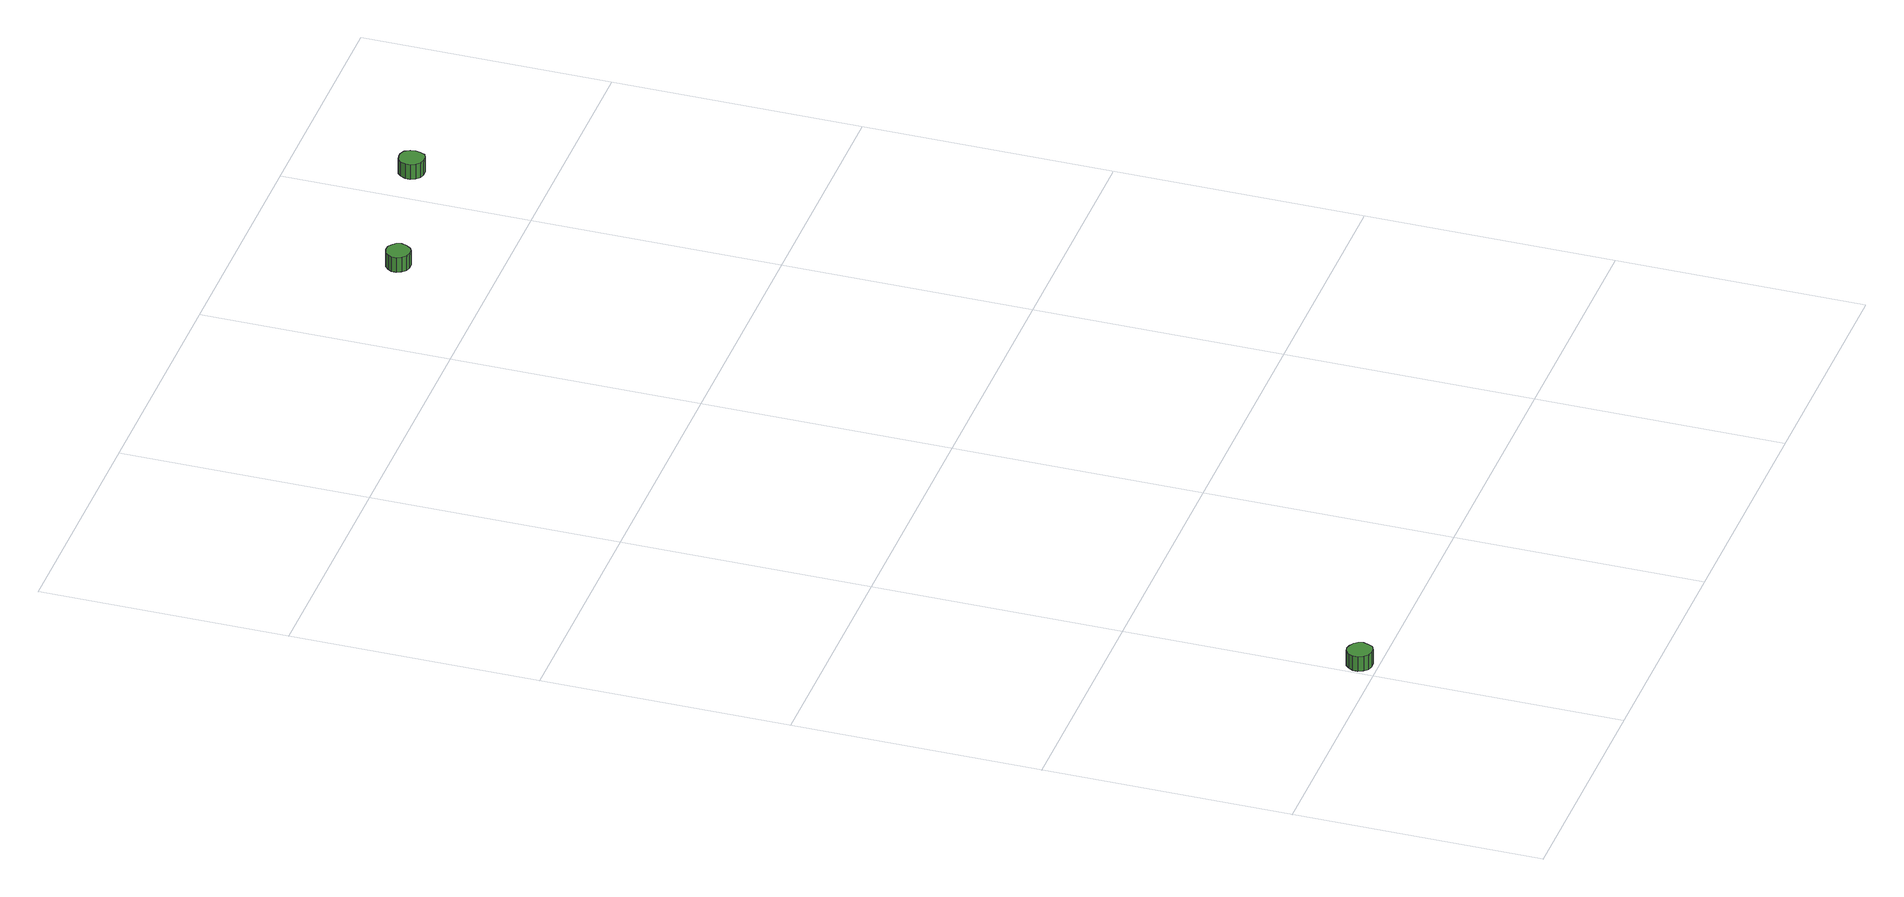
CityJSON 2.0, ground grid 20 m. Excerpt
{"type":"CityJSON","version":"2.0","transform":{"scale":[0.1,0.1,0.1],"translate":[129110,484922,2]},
"CityObjects":{
"tree1":{"type":"SolitaryVegetationObject","attributes":{"function":"something"},"geometry":[{"type":"MultiSurface","lod":"1","boundaries":[[[0,1,2,3,4,5,6,7,8,9,10,11,12,13,14]],[[15,16,17,18,19,20,21,22,23,24,25,26,27,28,29]],[[0,29,28,1]],[[1,28,27,2]],[[2,27,26,3]],[[3,26,25,4]],[[4,25,24,5]],[[5,24,23,6]],[[6,23,22,7]],[[7,22,21,8]],[[8,21,20,9]],[[9,20,19,10]],[[10,19,18,11]],[[11,18,17,12]],[[12,17,16,13]],[[13,16,15,14]],[[14,15,29,0]]]}]},
"tree2":{"type":"SolitaryVegetationObject","attributes":{"function":"something"},"geometry":[{"type":"MultiSurface","lod":"1","boundaries":[[[30,31,32,33,34,35,36,37,38,39,40,41,42,43,44]],[[45,46,47,48,49,50,51,52,53,54,55,56,57,58,59]],[[30,59,58,31]],[[31,58,57,32]],[[32,57,56,33]],[[33,56,55,34]],[[34,55,54,35]],[[35,54,53,36]],[[36,53,52,37]],[[37,52,51,38]],[[38,51,50,39]],[[39,50,49,40]],[[40,49,48,41]],[[41,48,47,42]],[[42,47,46,43]],[[43,46,45,44]],[[44,45,59,30]]]}]},
"tree3":{"type":"SolitaryVegetationObject","attributes":{"function":"something"},"geometry":[{"type":"MultiSurface","lod":"1","boundaries":[[[60,61,62,63,64,65,66,67,68,69,70,71,72,73,74]],[[75,76,77,78,79,80,81,82,83,84,85,86,87,88,89]],[[60,89,88,61]],[[61,88,87,62]],[[62,87,86,63]],[[63,86,85,64]],[[64,85,84,65]],[[65,84,83,66]],[[66,83,82,67]],[[67,82,81,68]],[[68,81,80,69]],[[69,80,79,70]],[[70,79,78,71]],[[71,78,77,72]],[[72,77,76,73]],[[73,76,75,74]],[[74,75,89,60]]]}]}
},
"vertices":[
[23,15,19],[22,19,19],[20,22,19],[16,24,19],[12,25,19],[8,24,19],[5,21,19],[3,17,19],[3,13,19],[5,9,19],[8,6,19],[12,5,19],[16,5,19],[20,7,19],[22,11,19],[22,11,6],[20,7,6],[16,5,6],[12,5,6],[8,6,6],[5,9,6],[3,13,6],[3,17,6],[5,21,6],[8,24,6],[12,25,6],[16,24,6],[20,22,6],[22,19,6],[23,15,6],
[319,877,21],[318,881,21],[315,884,21],[312,886,21],[308,886,21],[304,885,21],[301,882,21],[299,879,21],[299,875,21],[301,871,21],[304,868,21],[308,867,21],[312,867,21],[315,869,21],[318,873,21],[318,873,8],[315,869,8],[312,867,8],[308,867,8],[304,868,8],[301,871,8],[299,875,8],[299,879,8],[301,882,8],[304,885,8],[308,886,8],[312,886,8],[315,884,8],[318,881,8],[319,877,8],
[441,905,23],[440,909,23],[438,913,23],[434,915,23],[430,915,23],[426,914,23],[423,911,23],[421,907,23],[421,903,23],[423,899,23],[426,896,23],[430,895,23],[434,895,23],[438,897,23],[440,901,23],[440,901,10],[438,897,10],[434,895,10],[430,895,10],[426,896,10],[423,899,10],[421,903,10],[421,907,10],[423,911,10],[426,914,10],[430,915,10],[434,915,10],[438,913,10],[440,909,10],[441,905,10]
]}
